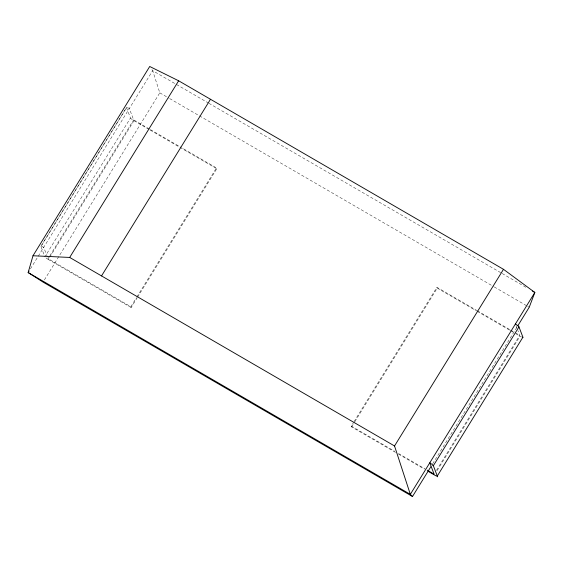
<?xml version="1.0" encoding="UTF-8"?>
<svg xmlns="http://www.w3.org/2000/svg" width="563" height="563" viewBox="0 0 563 563"><rect width="100%" height="100%" fill="white"/><g stroke="black" fill="none" stroke-linecap="round" stroke-linejoin="round"><path stroke-width="0.42" stroke-dasharray="2.81 2.11" d="M40.93 246.305L126.534 107.505M126.52 107.674L130.475 118.026L44.864 256.827L40.916 246.474L126.52 107.674A4.729 0.676 31.7 0 1 129.328 108.525L133.656 119.877L149.61 129.131M30.437 268.847L37.763 256.967M38.221 256.228L152.672 70.671L151.693 69.277M49.431 256.432L48.052 258.67L130.855 306.729L131.165 307.539L137.147 297.841M49.889 255.686L133.656 119.877M131.165 307.539L48.362 259.487L133.966 120.686A3.744 0.535 31.7 0 1 130.475 118.026M44.4 279.924L159.793 92.839L152.672 70.671L208.141 102.86M130.855 306.729L136.38 297.778M136.837 297.025L216.466 167.929L181.518 147.654M137.611 297.095L216.776 168.745L216.466 167.929M395.515 452.392L351.622 426.916L351.312 426.107L353.613 422.377M354.071 421.631L436.923 287.306L476.425 310.234M351.622 426.916L354.387 422.44M354.845 421.694L437.233 288.122L436.923 287.306M432.658 463.813L517.334 326.54M436.416 470.436L519.726 335.365L517.869 330.502M437.191 470.499L520.036 336.174A3.744 0.535 31.7 0 0 521.591 336.991M208.894 103.303L501.422 273.069M502.182 273.505L527.25 288.059M159.793 92.839L168.914 98.131M169.674 98.574L493.505 286.511M494.265 286.947L526.954 305.92M527.714 306.363L529.234 307.243M477.185 310.677L509.853 329.636M510.613 330.073L514.413 332.276M515.173 332.719L519.726 335.365M437.233 288.122L476.587 310.959M477.34 311.395L509.881 330.284M510.641 330.72L513.667 332.48M515.792 333.711L520.036 336.174M150.37 129.574L180.758 147.21M133.966 120.686L149.42 129.652M150.173 130.095L216.776 168.745M351.312 426.107L394.614 451.237M398.414 453.44L425.002 468.873M398.541 454.151L424.277 469.078M516.011 325.639L517.559 329.693M47.433 257.052L43.717 247.319A4.729 0.676 31.7 0 0 40.916 246.474M48.362 259.487A3.744 0.535 31.7 0 1 45.448 257.474"/><path stroke-width="0.84" d="M517.791 325.801L529.234 307.243L534.85 292.471L503.491 269.318L178.64 80.79L149.73 66.49L32.992 255.757L28.15 272.555L43.055 282.105L412.496 496.51L430.822 466.797M29.065 271.07L28.15 272.555L410.328 494.356L412.496 496.51M32.992 255.757L69.685 257.439L178.64 80.79M101.53 275.919L210.492 99.271M532.57 291.148L534.85 292.471L410.328 494.356L394.536 445.966L503.491 269.318M518.973 326.899L433.348 465.721L437.613 476.819L437.303 476.009L522.914 337.216L518.973 326.899A4.94 0.711 31.7 0 0 515.391 324.014M69.685 257.439L394.536 445.966M427.282 470.196L434.115 474.166L429.766 462.835A4.94 0.704 31.7 0 1 433.348 465.721L432.989 465.242M428.056 471.28L434.425 474.975A3.744 0.535 31.7 0 0 437.317 476.101L437.317 476.101M522.914 337.216A3.744 0.535 31.7 0 1 522.788 337.385"/></g></svg>
